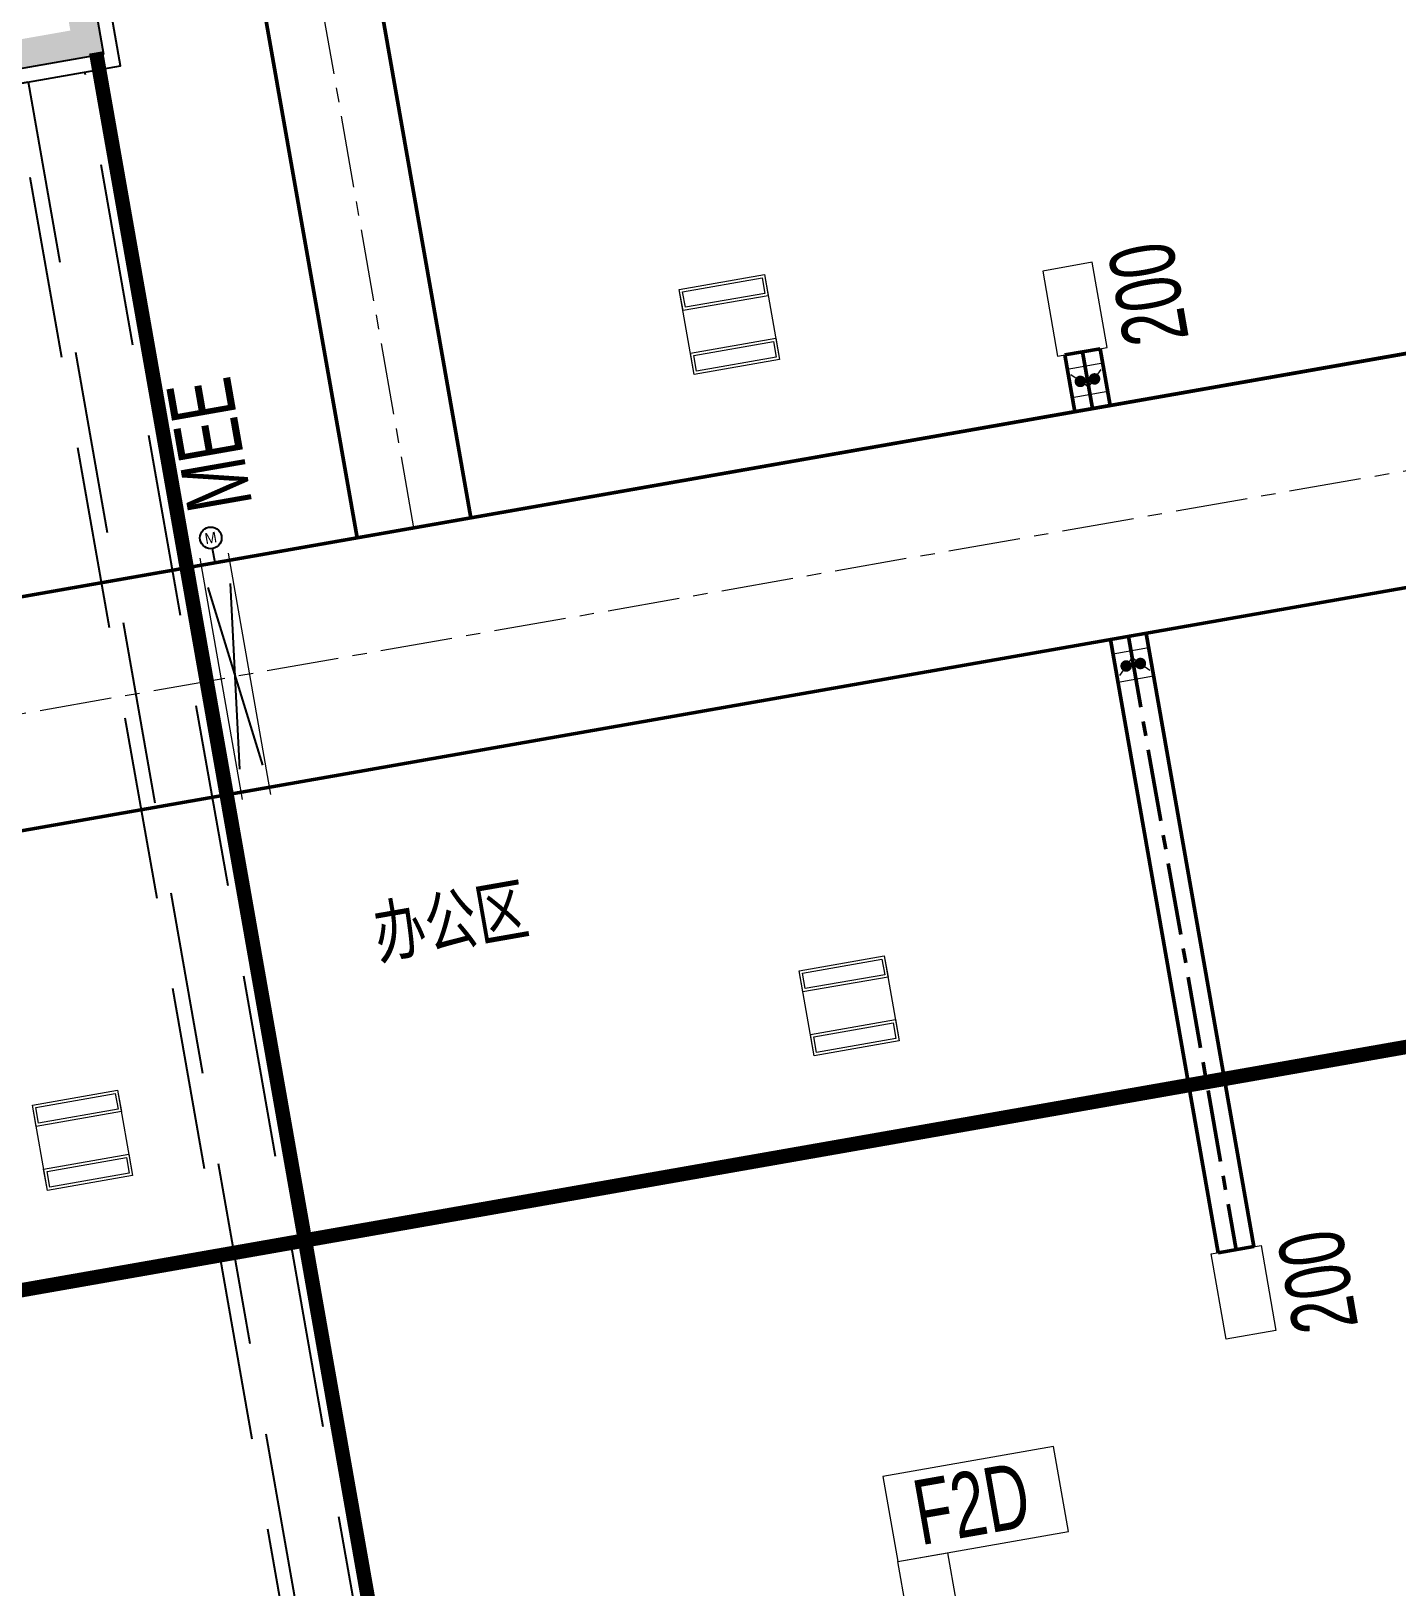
# Model space of a CAD drawing. Extents: x 268762 to 375185, y -23962 to 35476.
# Drawn here: x 335298 to 344771, y -4074 to 6722 of the extents above; entities that cross this region are included whole.
import ezdxf
from ezdxf.enums import TextEntityAlignment as Align

# ---------------------------------------------------------------- set-up
doc = ezdxf.new("R2010")
doc.units = 0
doc.header["$LTSCALE"] = 400
doc.header["$MEASUREMENT"] = 0
for name, pattern in [('A05-307S$0$IMPORT-BP_07_HIDDEN2', [4.7625, 3.175, -1.5875]), ('CENTER', [2, 1.25, -0.25, 0.25, -0.25]), ('DASH', [0.35, 0.25, -0.1])]:
    doc.linetypes.add(name, pattern=pattern)
doc.layers.get('0').update_dxf_attribs({"color": 8})
for name, color, linetype, lineweight in [('A05-307S$0$BP_07_A-FIRE-SHUT', 8, 'A05-307S$0$IMPORT-BP_07_HIDDEN2', 25), ('A05-307S$0$BP_07_A-PATT-WALL', 8, 'Continuous', 13), ('A05-307S$0$BP_07_A-STRU-COLS', 8, 'Continuous', 25), ('A05-307S$0$FF_07_A-1', 8, 'Continuous', 13), ('A05-307S$0$PP_07_A-ANNO-RMNA-CH', 8, 'Continuous', 13), ('A05-307S$0$PP_07_A-WALL-BLCK', 8, 'Continuous', 25), ('暖通-送风-2D边线', 2, 'Continuous', 50), ('暖通-送风-圆风管中线', 5, 'CENTER', 50), ('暖通-送风-方风管中线', 8, 'CENTER', 15), ('暖通-送风-标注', 3, 'Continuous', 20), ('暖通-送风-法兰', 3, 'Continuous', 20), ('暖通-送风-阀门', 3, 'Continuous', 20), ('暖通-送风-阀门-电动', 3, 'Continuous', 25)]:
    doc.layers.add(name, color=color, linetype=linetype, lineweight=lineweight)
doc.layers.add('防火帆布', color=1, linetype='DASH')
doc.styles.add('A05-307S$0$Standard', font='txt')
doc.styles.add('NT', font='@hvac.shx', dxfattribs={"width": 0.7, "bigfont": '@hvac1.shx'})
doc.styles.get("Standard").update_dxf_attribs({"font": '@hvac.shx', "width": 0.7, "bigfont": '@hvac1.shx'})

# ---------------------------------------------------------------- blocks, each defined once
blk = doc.blocks.new('A05-307S$0$A05_307S_dwg_HVAC-plan-V8-Level 1')
at = {"layer": 'A05-307S$0$FF_07_A-1', "color": 0}
for points in [[(0, 450), (0, 600), (600, 600), (600, 450)], [(0, 600), (600, 600), (600, 0), (0, 0), (0, 150), (600, 150), (600, 0), (0, 0)], [(20, 470), (20, 580), (580, 580), (580, 470)], [(20, 20), (20, 130), (580, 130), (580, 20)]]:
    blk.add_lwpolyline(points, close=True, dxfattribs=at)
blk = doc.blocks.new('VAV变风量末端（吊顶式）')
at = {"layer": '暖通-送风-阀门'}
for points in [[(-88257, 254067), (-88057, 254067), (-88057, 254017), (-88257, 254017)], [(-87907, 254067), (-87707, 254067), (-87707, 254017), (-87907, 254017)], [(-88657, 254017), (-87657, 254017), (-87657, 253667), (-88657, 253667)], [(-88257, 253617), (-88057, 253617), (-88057, 253667), (-88257, 253667)], [(-87907, 253617), (-87707, 253617), (-87707, 253667), (-87907, 253667)]]:
    blk.add_lwpolyline(points, close=True, dxfattribs=at)
blk = doc.blocks.new('*U141', base_point=(67653, 24635))
at = {"layer": '暖通-送风-法兰'}
for p, q in [((67778, 24735), (67528, 24735)), ((67778, 24535), (67528, 24535))]:
    blk.add_line(p, q, dxfattribs=at)
at = {"layer": '暖通-送风-阀门'}
for p, q in [((67528, 24735), (67528, 24535)), ((67778, 24735), (67778, 24535)), ((67659, 24691), (67546, 24578)), ((67646, 24691), (67759, 24578))]:
    blk.add_line(p, q, dxfattribs=at)
at = {"layer": '暖通-送风-阀门', "const_width": 40}
for points in [[(67583, 24635, 1), (67623, 24635, 1)], [(67683, 24635, 1), (67723, 24635, 1)]]:
    blk.add_lwpolyline(points, format="xyb", close=True, dxfattribs=at)
blk = doc.blocks.new('*U142', base_point=(114561, 25849))
at = {"layer": '暖通-送风-法兰'}
for p, q in [((114461, 26699), (114461, 24999)), ((114661, 26699), (114661, 24999))]:
    blk.add_line(p, q, dxfattribs=at)
at = {"layer": '暖通-送风-阀门-电动'}
for p, q in [((114561, 26649), (114561, 26749)), ((114461, 26649), (114661, 26649)), ((114481, 26489), (114641, 25209)), ((114481, 25209), (114641, 26489)), ((114461, 25049), (114661, 25049))]:
    blk.add_line(p, q, dxfattribs=at)
blk.add_circle((114561, 26824), 75, dxfattribs=at)
blk.add_text('M', height=75, dxfattribs=at).set_placement((114561, 26824), align=Align.MIDDLE_CENTER)

msp = doc.modelspace()

# ---------------------------------------------------------------- hatches: boundary and pattern name
at = {"layer": 'A05-307S$0$BP_07_A-PATT-WALL'}
h = msp.add_hatch(color=8, dxfattribs=at)
h.paths.add_polyline_path([(335801, 6563), (335222, 9863), (335025, 9828), (335570, 6726), (334093, 6466), (334127, 6269)])
h.paths.add_polyline_path([(353579, 9687), (353579, 9687), (353043, 12741), (352058, 12568), (352386, 10696), (349481, 10186), (349654, 9200), (349605, 9191), (349639, 8995), (352554, 9507)])
h.paths.add_polyline_path([(345651, 8294), (345616, 8491), (343892, 8188), (341746, 20401), (343470, 20704), (343262, 21886), (340554, 21410), (342942, 7818), (344630, 8115)])
h.paths.add_polyline_path([(328661, 5309), (326272, 18900), (322825, 18295), (323033, 17113), (325889, 17615), (327862, 6387), (325006, 5885), (325214, 4703)])
h.paths.add_polyline_path([(312213, 2418), (312005, 3600), (309346, 3133), (307373, 14361), (310032, 14828), (309824, 16010), (303915, 14971), (304123, 13790), (306782, 14257), (308755, 3029), (306096, 2562), (306303, 1380), (307902, 1661)])
h.paths.add_polyline_path([(315463, 2989), (321570, 4062), (321362, 5244), (318506, 4742), (316533, 15970), (319389, 16473), (319181, 17654), (313075, 16581), (313282, 15399), (315942, 15866), (317915, 4639), (315255, 4171), (315307, 3876)])
h.paths.add_polyline_path([(303053, 809), (302846, 1990), (300186, 1523), (298213, 12751), (300873, 13218), (300665, 14400), (297021, 13760), (299409, 168), (301841, 596)])
h.paths.add_polyline_path([(334644, 11995), (334841, 12030), (334330, 14935), (333739, 14831), (333999, 13354), (334393, 13423), (334474, 12963)])
h.paths.add_polyline_path([(333733, 18333), (333413, 20155), (327553, 19125), (327587, 18928), (327627, 18703), (327761, 17943), (330469, 18419), (333030, 18869), (333142, 18229), (333339, 18264)])
h.paths.add_polyline_path([(340792, 21208), (340752, 21242), (340785, 21248)], flags=16)

# ---------------------------------------------------------------- linework, layer by layer
at = {"layer": 'A05-307S$0$BP_07_A-FIRE-SHUT', "color": 8}
for points in [[(337653, -4839), (335671, 6438), (335770, 6455), (337751, -4822)], [(337160, -4925), (335179, 6352), (335277, 6370), (337259, -4908)]]:
    msp.add_lwpolyline(points, close=True, dxfattribs=at)
at = {"layer": 'A05-307S$0$BP_07_A-STRU-COLS', "color": 8}
msp.add_lwpolyline([(333919, 7451), (335003, 7641), (334631, 9759), (335222, 9863), (335801, 6563), (334127, 6269)], close=True, dxfattribs=at)
at = {"layer": 'A05-307S$0$PP_07_A-WALL-BLCK', "color": 8}
msp.add_lwpolyline([(333832, 6217), (333849, 6119), (335917, 6482), (335251, 10274), (335152, 10257)], dxfattribs=at)
at = {"layer": '暖通-送风-2D边线'}
for p, q in [((338347, 3345), (335074, 21970)), ((337559, 3206), (334286, 21832)), ((297828, -3776), (347448, 4944)), ((297828, -3776), (347241, 4908)), ((342468, 4475), (342714, 4518)), ((342537, 4081), (342468, 4475)), ((342783, 4124), (342714, 4518)), ((298105, -5351), (347725, 3368)), ((298105, -5351), (347518, 3332)), ((342785, 2500), (343533, -1755)), ((343032, 2543), (343779, -1712)), ((343533, -1755), (343779, -1712))]:
    msp.add_line(p, q, dxfattribs=at)
at = {"layer": '暖通-送风-圆风管中线', "color": 8}
for p, q in [((342660, 4103), (342591, 4497)), ((342909, 2522), (343656, -1734))]:
    msp.add_line(p, q, dxfattribs=at)
at = {"layer": '暖通-送风-方风管中线'}
for p, q in [((337953, 3275), (334680, 21901)), ((297540, -4638), (347586, 4156))]:
    msp.add_line(p, q, dxfattribs=at)
at = {"layer": '暖通-送风-阀门'}
for points in [[(342763, 4527), (342659, 5118), (342315, 5057), (342418, 4466)], [(343829, -1704), (343933, -2294), (343588, -2355), (343484, -1764)], [(341311, -3898), (342493, -3690), (342389, -3099), (341207, -3307)]]:
    msp.add_lwpolyline(points, close=True, dxfattribs=at)
at = {"layer": '防火帆布', "ltscale": 5, "const_width": 100}
for points in [[(337769, -4919), (335749, 6574)], [(327289, -3411), (345914, -138)]]:
    msp.add_lwpolyline(points, dxfattribs=at)

# ---------------------------------------------------------------- block references
at = {"color": 3, "rotation": 9.967399037201316}
for p in [(339898, 4339), (340729, -389), (335411, -1323)]:
    msp.add_blockref('A05-307S$0$A05_307S_dwg_HVAC-plan-V8-Level 1', p, dxfattribs=at)
at = {"layer": '暖通-送风-阀门'}
for name, p, rotation in [('*U141', (342625, 4300), 189.9667499727225), ('VAV变风量末端（吊顶式）', (106816, -135121), 279.9667499727225)]:
    msp.add_blockref(name, p, dxfattribs=dict(at, rotation=rotation))
at = {"layer": '暖通-送风-阀门', "xscale": -1, "rotation": 9.966749970221187}
msp.add_blockref('*U141', (342943, 2325), dxfattribs=at)
at = {"layer": '暖通-送风-阀门-电动', "color": 8, "rotation": 9.966749972722557}
msp.add_blockref('*U142', (336713, 2245), dxfattribs=at)

# ---------------------------------------------------------------- texts
at = {"layer": 'A05-307S$0$PP_07_A-ANNO-RMNA-CH', "color": 0, "lineweight": 35, "insert": (338176, 722), "char_height": 350.42, "width": 1744.26, "attachment_point": 2, "rotation": 9.9667, "line_spacing_factor": 0.938532, "style": 'A05-307S$0$Standard'}
msp.add_mtext('{\\fSimSun|b0|i0|c134|p2;\\W0.75;办公区}', dxfattribs=at)
at = {"layer": '暖通-送风-标注', "style": 'NT', "width": 0.7}
for s, rotation, p in [('200', 99.9667, (343047, 4898)), ('MEE', 99.9667, (336533, 3851)), ('200', 99.9667, (344222, -1956)), ('F2D', 9.9667, (341821, -3492))]:
    msp.add_text(s, height=450, rotation=rotation, dxfattribs=at).set_placement(p, align=Align.MIDDLE)

doc.saveas('drawing.dxf')
